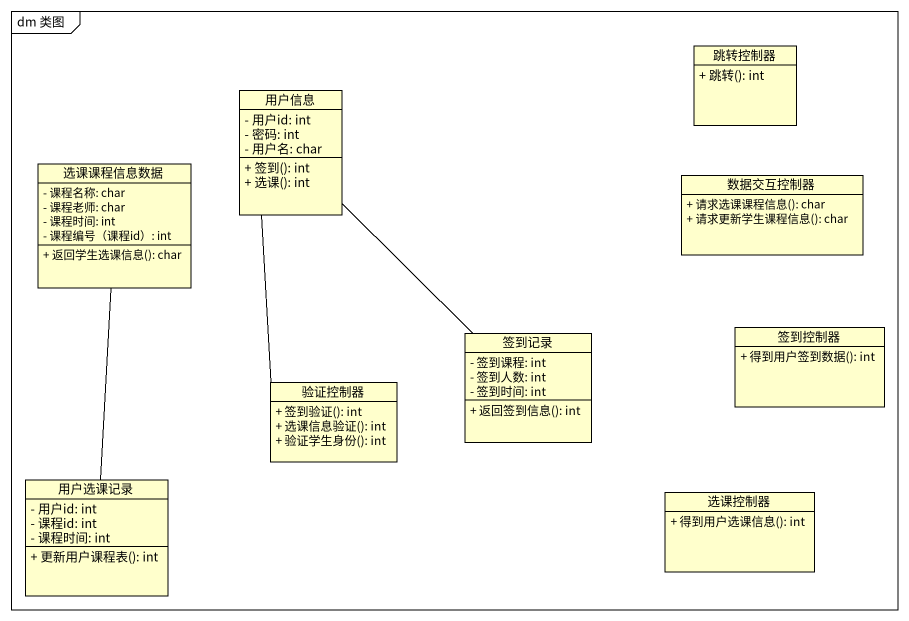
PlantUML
@startuml
mainframe dm 类图
hide circle
hide empty members
skinparam classAttributeIconSize 0
class 跳转控制器 {
  + 跳转(): int
}
class 用户信息 {
  - 用户id: int
  - 密码: int
  - 用户名: char
  + 签到(): int
  + 选课(): int
}
class 选课课程信息数据 {
  - 课程名称: char
  - 课程老师: char
  - 课程时间: int
  - 课程编号（课程id）: int
  + 返回学生选课信息(): char
}
class 数据交互控制器 {
  + 请求选课课程信息(): char
  + 请求更新学生课程信息(): char
}
class 签到记录 {
  - 签到课程: int
  - 签到人数: int
  - 签到时间: int
  + 返回签到信息(): int
}
class 签到控制器 {
  + 得到用户签到数据(): int
}
class 验证控制器 {
  + 签到验证(): int
  + 选课信息验证(): int
  + 验证学生身份(): int
}
class 用户选课记录 {
  - 用户id: int
  - 课程id: int
  - 课程时间: int
  + 更新用户课程表(): int
}
class 选课控制器 {
  + 得到用户选课信息(): int
}
用户信息 -- 签到记录
用户信息 -- 验证控制器
选课课程信息数据 -- 用户选课记录
@enduml
